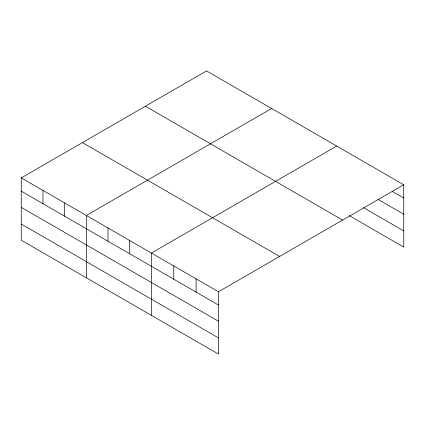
<?xml version="1.0" encoding="UTF-8"?>
<svg xmlns="http://www.w3.org/2000/svg" width="425" height="425" viewBox="0 0 425 425"><rect width="100%" height="100%" fill="white"/><g stroke="black" fill="none" stroke-linecap="round" stroke-linejoin="round"><path stroke-width="0.64" d="M218.455 321.204L218.455 291.757L21.25 177.9L21.25 240.226L218.455 354.078L218.455 321.204L21.25 207.352M349.308 215.666L403.75 247.1L403.75 184.774L206.545 70.922L21.25 177.9M271.623 108.492L86.328 215.475L86.328 277.796M336.701 146.067L151.406 253.045L151.406 315.366M218.455 291.757L403.75 184.774M392.291 191.415L403.75 198.034M377.963 199.336L403.75 214.227M363.635 207.745L403.75 230.908M145.398 106.223L342.603 220.081M82.397 142.598L279.602 256.45M21.25 191.16L218.455 305.012M21.25 224.033L218.455 337.886M196.106 278.853L196.106 292.108M173.756 265.949L173.756 279.204M129.71 240.523L129.71 253.778M108.019 227.997L108.019 241.257M64.637 202.948L64.637 216.208M42.941 190.427L42.941 203.681"/></g></svg>
